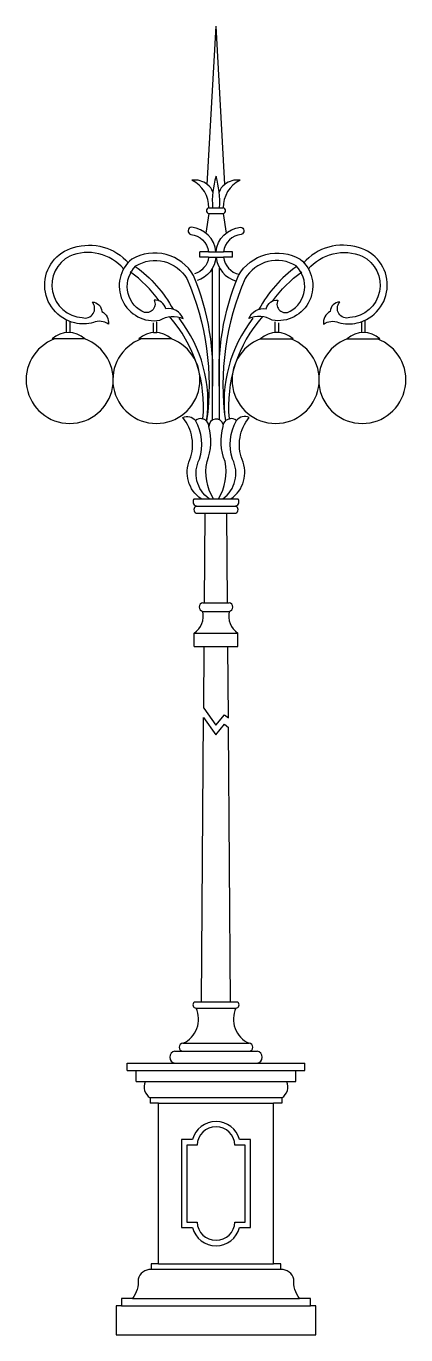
# Model space of a CAD drawing. Extents: x 4497 to 5543, y 5742 to 9342.
import ezdxf

# ---------------------------------------------------------------- set-up
doc = ezdxf.new("R2010")
doc.units = 0
doc.header["$MEASUREMENT"] = 0
for name, color, linetype in [('2', 4, 'CONTINUOUS'), ('3', 3, 'CONTINUOUS'), ('7', 7, 'CONTINUOUS')]:
    doc.layers.add(name, color=color, linetype=linetype)

msp = doc.modelspace()

# ---------------------------------------------------------------- linework, layer by layer
at = {"layer": '2'}
for p, q in [((4995.9, 8906.8), (5019.9, 9342.3)), ((5043.9, 8906.8), (5019.9, 9342.3)), ((4999.9, 8827.3), (4992, 8772.9)), ((5039.9, 8827.3), (5047.7, 8772.9)), ((4999.5, 8721.8), (4974.9, 8721.8)), ((4974.9, 8706.8), (4974.9, 8721.8)), ((5020.1, 8721.8), (5019.7, 8721.8)), ((5064.9, 8721.8), (5040.2, 8721.8)), ((5064.9, 8706.8), (5064.9, 8721.8)), ((4999.6, 8706.8), (4974.9, 8706.8)), ((5009.9, 8258.7), (5009.9, 8676.6)), ((5029.9, 8259.4), (5029.9, 8676.3)), ((5064.9, 8706.8), (5040.2, 8706.8)), ((4959.9, 8042.3), (4979.1, 8042.3)), ((5060.7, 8042.3), (5079.9, 8042.3)), ((4964.9, 8002.3), (4994.9, 8002.3)), ((4988.1, 7756.3), (4989.9, 8002.4)), ((5044.9, 8002.3), (5074.9, 8002.3)), ((5051.7, 7756.3), (5049.9, 8002.4)), ((4959.9, 7636.3), (4959.9, 7672.3)), ((5079.9, 7636.3), (5079.9, 7672.3)), ((4959.9, 7636.3), (4987.2, 7636.3)), ((4985.9, 7466.6), (4987.2, 7636.3)), ((5054, 7439.3), (5052.6, 7636.3)), ((5052.6, 7636.3), (5079.9, 7636.3)), ((4980, 6657.4), (4985.7, 7440.5)), ((5059.8, 6657.4), (5054.2, 7412.8)), ((4774.9, 6489.3), (4906.9, 6489.3)), ((4774.9, 6469.3), (4774.9, 6489.3)), ((5132.9, 6489.3), (5264.9, 6489.3)), ((5264.9, 6469.3), (5264.9, 6489.3)), ((4774.9, 6469.3), (4799.9, 6469.3)), ((4799.9, 6439.3), (4799.9, 6469.3)), ((5239.9, 6469.3), (5264.9, 6469.3)), ((5239.9, 6439.3), (5239.9, 6469.3)), ((4799.9, 6439.3), (4824.9, 6439.3)), ((5214.9, 6439.3), (5239.9, 6439.3)), ((4838.6, 6394.3), (4838.6, 6379.3)), ((4861.2, 6379.3), (4838.6, 6379.3)), ((4861.2, 5937.3), (4861.2, 6379.3)), ((5178.6, 5937.3), (5178.6, 6379.3)), ((5201.2, 6379.3), (5178.6, 6379.3)), ((5201.2, 6394.3), (5201.2, 6379.3))]:
    msp.add_line(p, q, dxfattribs=at)
for points in [[(5019.7, 8721.8, 0.355358), (4952.3, 8789.3, 0.823348), (4950.3, 8769.5, -0.345101), (4999.5, 8721.8)], [(5020.1, 8721.8, -0.355358), (5087.4, 8789.3, -0.823348), (5089.5, 8769.5, 0.345101), (5040.2, 8721.8)], [(4765.8, 8674.1, 0.325313), (4617, 8709.7, 0.764479), (4651.3, 8540.7, 0.765262), (4678.8, 8583.5, -0.40183), (4705.2, 8557.4, -0.308627), (4723.7, 8522.3, 0.277061), (4682.3, 8526.7, -0.12553), (4631, 8526.1, -0.784132), (4627.5, 8733.2, -0.300442), (4778.7, 8690.5)], [(5009.9, 8341.1, 0.116452), (4958, 8656.6, 0.415438), (4788, 8701.3, 0.768848), (4865.1, 8533.5, -0.261843), (4929.5, 8537.7, 0.350212), (4881.3, 8565, 0.381341), (4849.3, 8588.2, -0.7674), (4816, 8558.1, -0.504166), (4799.3, 8682.7, -0.422011), (4939.6, 8647.8, -0.137217), (4994, 8256.2, -0.137217)], [(5029.9, 8341.1, -0.116452), (5081.7, 8656.6, -0.415438), (5251.7, 8701.3, -0.768848), (5174.6, 8533.5, 0.261843), (5110.2, 8537.7, -0.350212), (5158.4, 8565, -0.381341), (5190.4, 8588.2, 0.7674), (5223.8, 8558.1, 0.504166), (5240.5, 8682.7, 0.422011), (5100.1, 8647.8, 0.137217), (5045.7, 8256.2, 0.137217)], [(5273.9, 8674.1, -0.325313), (5422.8, 8709.7, -0.764479), (5388.5, 8540.7, -0.765262), (5360.9, 8583.5, 0.40183), (5334.6, 8557.4, 0.308627), (5316, 8522.3, -0.277061), (5357.5, 8526.7, 0.12553), (5408.8, 8526.1, 0.784132), (5412.3, 8733.2, 0.300442), (5261, 8690.5)], [(4797.6, 8681.4, -0.11357), (4901.5, 8563.5)], [(4999.6, 8706.8, -0.295444), (4960.3, 8660.9)], [(5019.7, 8706.8, -0.297409), (4968, 8642.4)], [(5020.1, 8706.8, 0.311679), (5075.5, 8641.3, 0.311679)], [(5040.2, 8706.8, 0.316739), (5083.6, 8659.9, 0.316739)], [(5242.1, 8681.4, 0.11357), (5138.2, 8563.5)], [(4863.3, 8586.3, 0.082221), (4783.8, 8666.3, 0.082221)], [(5176.4, 8586.3, -0.082221), (5255.9, 8666.3, -0.082221)], [(4979.1, 8042.3, -0.365938), (4948, 8150, 0.266545), (4928.6, 8265.7, -0.357114), (4963.2, 8257.5)], [(5060.7, 8042.3, 0.365938), (5091.7, 8150, -0.266545), (5111.2, 8265.7, 0.357114), (5076.5, 8257.5)], [(5074.9, 6640.9, 0.6541), (5080.4, 6657.4), (4959.4, 6657.4, 0.6541), (4964.9, 6640.9)], [(4861.2, 5937.3), (4841.2, 5937.3), (4841.2, 5922.3, 0.358237), (4805.6, 5895.1, -0.186167), (4789.9, 5842.3), (4759.9, 5842.3), (4759.9, 5822.3), (4744.9, 5822.3), (4744.9, 5742.3), (5294.9, 5742.3), (5294.9, 5822.3), (5279.9, 5822.3), (5279.9, 5842.3), (5249.9, 5842.3, -0.186167), (5234.1, 5895.1, 0.358237), (5198.6, 5922.3), (5198.6, 5937.3), (5178.6, 5937.3)]]:
    msp.add_lwpolyline(points, format="xyb", dxfattribs=at)
for centre, radius, start, end in [((4960.9, 8863.3), 55.8, 51.2607, 97.5923), ((4917.7, 8844.6), 82.2, 358.3914, 64.141), ((5122.1, 8844.6), 82.2, 115.859, 181.6086), ((5078.8, 8863.3), 55.8, 82.4077, 128.7393), ((5001, 8834.8), 7.58, 98.4716, 261.5284), ((5038.8, 8834.8), 7.58, 278.4716, 81.5284), ((4613, 8296.5), 372.4, 354.6414, 41.5495), ((4623.8, 8308.3), 373.9, 351.9923, 38.1025), ((5415.9, 8308.3), 373.9, 141.8975, 188.0077), ((5426.7, 8296.5), 372.4, 138.4505, 185.3586), ((4976.9, 8243), 19.9, 69.9082, 133.6529), ((5062.8, 8243), 19.9, 46.3471, 110.0918), ((4968.9, 8034), 12.3, 137.2605, 250.812), ((5070.8, 8034), 12.3, 289.188, 42.7395), ((4970.4, 8012.3), 11.4, 118.889, 241.111), ((5069.4, 8012.3), 11.4, 298.889, 61.111), ((4986, 7744.3), 12.2, 99.9225, 260.0775), ((5053.8, 7744.3), 12.2, 279.9225, 80.0775), ((4926, 7720.7), 59, 304.9968, 11.4003), ((5113.7, 7720.7), 59, 168.5997, 235.0032), ((4900.1, 6610.1), 71.8, 293.6664, 25.4549), ((5139.7, 6610.1), 71.8, 154.5451, 246.3336), ((4909.3, 6505.8), 16.7, 98.5449, 261.4551), ((4929.3, 6533.3), 11, 92.3231, 267.6769), ((5110.4, 6533.3), 11, 272.3231, 87.6769), ((5130.4, 6505.8), 16.7, 278.5449, 81.4551), ((4857.3, 6424.6), 35.6, 155.5601, 238.3128), ((5182.5, 6424.6), 35.6, 301.6872, 24.4399)]:
    msp.add_arc(centre, radius, start, end, dxfattribs=at)
at = {"layer": '3'}
for p, q in [((4999.9, 8842.3), (5039.9, 8842.3)), ((4999.9, 8827.3), (5039.9, 8827.3)), ((4999.5, 8721.8), (5040.2, 8721.8)), ((4999.6, 8706.8), (5040.2, 8706.8)), ((4979.1, 8042.3), (5060.7, 8042.3)), ((4964.9, 8022.3), (5074.9, 8022.3)), ((4994.9, 8002.3), (5044.9, 8002.3)), ((4983.9, 7756.3), (5055.9, 7756.3)), ((4983.9, 7732.3), (5055.9, 7732.3)), ((4959.9, 7672.3), (5079.9, 7672.3)), ((4987.2, 7636.3), (5052.6, 7636.3)), ((4964.9, 6640.9), (5074.9, 6640.9)), ((4906.9, 6522.3), (5132.9, 6522.3)), ((4928.9, 6544.3), (5110.9, 6544.3)), ((4906.9, 6489.3), (5132.9, 6489.3)), ((4799.9, 6469.3), (5239.9, 6469.3)), ((4824.9, 6439.3), (5214.9, 6439.3)), ((5201.2, 6394.3), (4838.6, 6394.3)), ((4861.2, 6379.3), (5178.6, 6379.3)), ((5198.6, 5922.3), (4841.2, 5922.3)), ((4861.2, 5937.3), (5178.6, 5937.3)), ((4789.9, 5842.3), (5249.9, 5842.3)), ((4759.9, 5822.3), (5279.9, 5822.3))]:
    msp.add_line(p, q, dxfattribs=at)
for points in [[(5000.9, 8042.3, -0.37004), (4974.4, 8151.1, 0.212257), (4963.2, 8257.5)], [(5013.3, 8042.3, -0.193724), (4995.1, 8144.6, 0.15894), (5000.5, 8240.8, 0.333028), (4983.8, 8262.1, 0.333028)], [(5026.4, 8042.3, 0.193724), (5044.7, 8144.6, -0.15894), (5039.2, 8240.8, -0.333028), (5055.9, 8262.1, -0.333028)], [(5038.8, 8042.3, 0.37004), (5065.3, 8151.1, -0.212257), (5076.5, 8257.5)]]:
    msp.add_lwpolyline(points, format="xyb", dxfattribs=at)
for points in [[(4985.9, 7466.6), (5019.5, 7419.3), (5043.5, 7448.1), (5054, 7439.3)], [(4985.7, 7440.5), (5019.5, 7393), (5043.5, 7421.8), (5054.2, 7412.8)]]:
    msp.add_lwpolyline(points, dxfattribs=at)
for points in [[(5084.9, 6037.3), (5114.9, 6037.3), (5114.9, 6279.3), (5084.9, 6279.3, 0.769283), (4954.9, 6279.3), (4924.9, 6279.3), (4924.9, 6037.3), (4954.9, 6037.3, 0.769283)], [(5072.1, 6052.3), (5099.9, 6052.3), (5099.9, 6264.3), (5072.1, 6264.3, 0.957909), (4967.7, 6264.3), (4939.9, 6264.3), (4939.9, 6052.3), (4967.7, 6052.3, 0.957909)]]:
    msp.add_lwpolyline(points, format="xyb", close=True, dxfattribs=at)
for centre, radius, start, end in [((5256.9, 8859.3), 247.2, 163.5081, 183.9361), ((4782.9, 8859.3), 247.2, 356.0639, 16.4919), ((4975.4, 8876.1), 36.9, 14.6604, 56.3598), ((5064.3, 8876.1), 36.9, 123.6402, 165.3396), ((5020.5, 8241.7), 20, 13.3368, 182.4201)]:
    msp.add_arc(centre, radius, start, end, dxfattribs=at)
at = {"layer": '7'}
for p, q in [((4608.5, 8499.7), (4608.5, 8533.9)), ((5431.2, 8499.7), (5431.2, 8533.9)), ((4618.5, 8499.7), (4618.5, 8529.7)), ((4847.3, 8499.9), (4847.3, 8526.1)), ((4847.3, 8499.9), (4857.3, 8499.9)), ((4857.3, 8499.9), (4857.3, 8528.6)), ((5182.5, 8499.9), (5182.5, 8528.6)), ((5192.5, 8499.9), (5182.5, 8499.9)), ((5192.5, 8499.9), (5192.5, 8526.1)), ((5421.2, 8499.7), (5421.2, 8529.7)), ((4658.5, 8481.8), (4568.5, 8481.8)), ((4897.3, 8481.8), (4807.3, 8481.8)), ((5142.5, 8481.8), (5232.5, 8481.8)), ((5381.2, 8481.8), (5471.2, 8481.8))]:
    msp.add_line(p, q, dxfattribs=at)
for centre, radius, start, end in [((4613.5, 8434.7), 65.2, 46.3185, 133.6815), ((4852.3, 8434.7), 65.2, 46.3185, 133.6815), ((5187.5, 8434.7), 65.2, 46.3185, 133.6815), ((5426.2, 8434.7), 65.2, 46.3185, 133.6815), ((4616.9, 8369.3), 120, 110.2813, 69.7187), ((4855.7, 8369.3), 120, 110.2813, 69.7187), ((5184.1, 8369.3), 120, 110.2813, 69.7187), ((5422.8, 8369.3), 120, 110.2813, 69.7187)]:
    msp.add_arc(centre, radius, start, end, dxfattribs=at)

doc.saveas('drawing.dxf')
